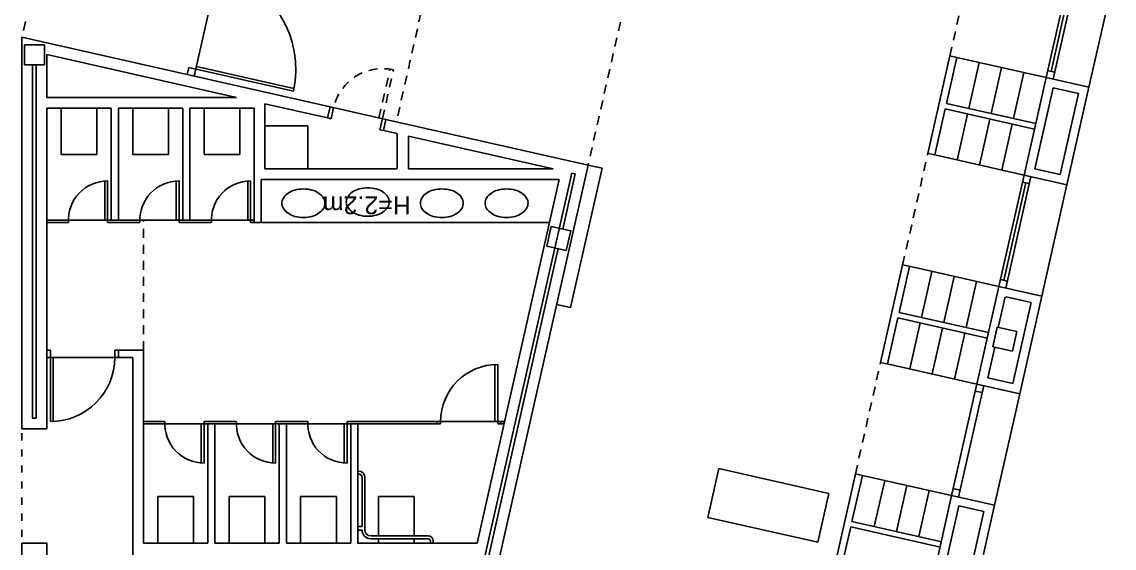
# Model space of a CAD drawing. Extents: x 60 to 232, y 77 to 220.
# Drawn here: x 204.55 to 219.84, y 88.29 to 95.66 of the extents above; entities that cross this region are included whole.
import ezdxf

# ---------------------------------------------------------------- set-up
doc = ezdxf.new("R2010")
doc.units = 0
doc.header["$MEASUREMENT"] = 0
doc.linetypes.add('PUNTOS2', pattern=[0.125, 0, -0.125])
doc.linetypes.add('RAYITAS2', pattern=[0.1875, 0.125, -0.0625])
for name, color, linetype in [('ALB', 7, 'CONTINUOUS'), ('ALBA', 7, 'CONTINUOUS'), ('CARP', 2, 'CONTINUOUS'), ('MOBI', 6, 'CONTINUOUS'), ('MUEBLES', 6, 'CONTINUOUS'), ('OPAC', 6, 'CONTINUOUS'), ('PILARES', 1, 'CONTINUOUS'), ('PROY', 2, 'CONTINUOUS'), ('PROY2', 2, 'RAYITAS2'), ('PUNTOS', 7, 'PUNTOS2')]:
    doc.layers.add(name, color=color, linetype=linetype)
doc.styles.add('CALI', font='HELVL.SHX', dxfattribs={"height": 0.25})

# ---------------------------------------------------------------- blocks, each defined once
blk = doc.blocks.new('LAB')
at = {"layer": 'MOBI'}
blk.add_lwpolyline([(0.008, 0.171, 0.067379), (-0.112, 0.155, 0.079748), (-0.205, 0.112, 0.107122), (-0.272, 0.043, 0.140032), (-0.293, -0.029, 0.140032), (-0.272, -0.101, 0.107122), (-0.205, -0.171, 0.079748), (-0.112, -0.213, 0.067379), (0.008, -0.229, 0.067379), (0.127, -0.213, 0.079748), (0.22, -0.171, 0.107122), (0.288, -0.101, 0.140032), (0.308, -0.029, 0.140032), (0.288, 0.043, 0.107122), (0.22, 0.112, 0.079748), (0.127, 0.155, 0.067379)], format="xyb", close=True, dxfattribs=at)

msp = doc.modelspace()

# ---------------------------------------------------------------- linework, layer by layer
at = {"layer": 'ALB'}
for p, q in [((205.804, 92.882), (205.804, 94.452)), ((205.904, 92.882), (205.904, 94.452)), ((206.804, 92.882), (206.804, 94.452)), ((206.904, 92.882), (206.904, 94.452)), ((205.904, 92.882), (205.804, 92.882)), ((206.904, 92.882), (206.804, 92.882)), ((207.254, 90.032), (207.154, 90.032)), ((207.154, 90.032), (207.154, 88.362)), ((207.254, 90.032), (207.254, 88.362)), ((208.254, 90.032), (208.154, 90.032)), ((208.154, 90.032), (208.154, 88.362)), ((208.254, 90.032), (208.254, 88.362)), ((209.254, 90.032), (209.154, 90.032)), ((209.154, 90.032), (209.154, 88.362)), ((209.254, 90.032), (209.254, 88.362))]:
    msp.add_line(p, q, dxfattribs=at)
at = {"layer": 'ALBA'}
for p, q in [((208.867, 94.47), (204.554, 95.445)), ((204.554, 89.962), (204.554, 95.445)), ((204.704, 90.112), (204.704, 95.058)), ((204.754, 90.112), (204.754, 95.058)), ((204.904, 94.602), (204.904, 95.201)), ((207.557, 94.602), (204.904, 95.201)), ((218.883, 94.879), (218.575, 93.514)), ((218.883, 94.879), (219.483, 94.744)), ((207.557, 94.602), (204.904, 94.602)), ((218.984, 94.734), (218.728, 93.602)), ((218.984, 94.734), (219.335, 94.654)), ((219.335, 94.654), (219.079, 93.523)), ((219.483, 94.744), (219.175, 93.378)), ((204.904, 92.882), (204.904, 94.452)), ((204.904, 94.452), (205.804, 94.452)), ((204.904, 89.962), (204.904, 94.452)), ((205.904, 94.452), (206.804, 94.452)), ((206.904, 94.452), (207.804, 94.452)), ((207.804, 94.452), (207.804, 92.852)), ((208.832, 94.314), (207.954, 94.513)), ((207.954, 94.513), (207.954, 93.602)), ((208.832, 94.314), (208.867, 94.47)), ((209.612, 94.138), (209.647, 94.294)), ((212.476, 93.655), (209.647, 94.294)), ((209.804, 94.095), (209.612, 94.138)), ((209.804, 94.095), (209.804, 93.602)), ((209.964, 94.059), (209.964, 93.602)), ((211.985, 93.602), (209.964, 94.059)), ((217.229, 93.818), (217.326, 93.796)), ((209.804, 93.602), (207.954, 93.602)), ((211.985, 93.602), (209.964, 93.602)), ((212.246, 93.543), (210.996, 88.008)), ((212.476, 93.655), (211.067, 87.418)), ((212.294, 93.532), (212.12, 92.757)), ((212.294, 93.532), (212.246, 93.543)), ((218.728, 93.602), (219.079, 93.523)), ((207.904, 93.452), (207.904, 92.852)), ((212.071, 93.452), (207.904, 93.452)), ((212.071, 93.452), (210.922, 88.362)), ((218.575, 93.514), (219.175, 93.378)), ((207.804, 92.852), (207.904, 92.852)), ((212.058, 92.484), (210.888, 87.305)), ((218.222, 91.953), (217.914, 90.588)), ((218.222, 91.953), (218.822, 91.818)), ((218.309, 91.811), (218.212, 91.381)), ((218.323, 91.808), (218.674, 91.728)), ((218.674, 91.728), (218.418, 90.597)), ((218.822, 91.818), (218.514, 90.452)), ((218.164, 91.105), (218.067, 90.676)), ((205.904, 90.962), (205.904, 91.062)), ((206.254, 91.062), (205.904, 91.062)), ((206.104, 90.962), (205.904, 90.962)), ((206.104, 87.362), (206.104, 90.962)), ((206.254, 88.362), (206.254, 91.062)), ((218.067, 90.676), (218.418, 90.597)), ((217.914, 90.588), (218.514, 90.452)), ((204.704, 90.112), (204.754, 90.112)), ((204.554, 89.962), (204.904, 89.962)), ((217.561, 89.027), (217.253, 87.661)), ((217.561, 89.027), (218.161, 88.891)), ((217.662, 88.881), (217.406, 87.75)), ((217.662, 88.881), (218.013, 88.802)), ((218.013, 88.802), (217.757, 87.67)), ((218.161, 88.891), (217.853, 87.526)), ((204.554, 88.362), (204.904, 88.362)), ((204.554, 82.537), (204.554, 88.362)), ((204.904, 83.102), (204.904, 88.362)), ((206.254, 88.362), (207.154, 88.362)), ((207.254, 88.362), (208.154, 88.362)), ((208.254, 88.362), (209.154, 88.362)), ((209.254, 88.362), (210.922, 88.362))]:
    msp.add_line(p, q, dxfattribs=at)
at = {"layer": 'CARP'}
for p, q in [((207.626, 97.826), (206.965, 94.9)), ((219.236, 96.44), (218.883, 94.879)), ((218.954, 94.966), (219.262, 96.332)), ((219.333, 96.418), (218.981, 94.857)), ((206.867, 94.922), (206.889, 95.019)), ((206.889, 95.019), (208.353, 94.689)), ((206.996, 95.036), (208.361, 94.728)), ((218.905, 94.977), (219.003, 94.955)), ((209.647, 94.294), (208.867, 94.47)), ((208.832, 94.314), (208.88, 94.303)), ((209.563, 94.149), (209.612, 94.138)), ((205.714, 93.431), (205.714, 92.882)), ((205.754, 93.432), (205.754, 92.852)), ((206.714, 93.431), (206.714, 92.882)), ((206.754, 93.432), (206.754, 92.852)), ((207.714, 93.431), (207.714, 92.882)), ((207.754, 93.432), (207.754, 92.852)), ((218.575, 93.514), (218.222, 91.953)), ((218.293, 92.04), (218.602, 93.405)), ((218.672, 93.492), (218.32, 91.931)), ((218.553, 93.416), (218.65, 93.394)), ((204.904, 92.882), (205.804, 92.882)), ((204.904, 92.852), (205.204, 92.852)), ((205.754, 92.852), (206.204, 92.852)), ((205.904, 92.882), (206.804, 92.882)), ((206.754, 92.852), (207.204, 92.852)), ((206.904, 92.882), (207.804, 92.882)), ((207.754, 92.852), (207.804, 92.852)), ((218.244, 92.051), (218.342, 92.029)), ((204.954, 91.062), (204.904, 91.062)), ((205.904, 90.962), (204.904, 90.962)), ((204.954, 90.062), (204.954, 91.062)), ((204.994, 90.063), (204.994, 90.962)), ((205.854, 90.962), (205.854, 91.062)), ((205.854, 91.062), (205.904, 91.062)), ((211.171, 90.062), (211.171, 90.861)), ((211.211, 90.032), (211.211, 90.862)), ((217.892, 90.49), (217.583, 89.124)), ((218.011, 90.566), (217.659, 89.005)), ((217.914, 90.588), (217.892, 90.49)), ((217.892, 90.49), (217.989, 90.468)), ((206.254, 90.062), (206.554, 90.062)), ((206.254, 90.032), (207.154, 90.032)), ((207.064, 89.484), (207.064, 90.032)), ((207.104, 89.482), (207.104, 90.062)), ((207.104, 90.062), (207.554, 90.062)), ((207.254, 90.032), (208.154, 90.032)), ((208.064, 89.484), (208.064, 90.032)), ((208.104, 89.482), (208.104, 90.062)), ((208.104, 90.062), (208.554, 90.062)), ((208.254, 90.032), (209.154, 90.032)), ((209.064, 89.484), (209.064, 90.032)), ((209.104, 89.482), (209.104, 90.062)), ((209.104, 90.062), (210.361, 90.062)), ((209.254, 90.032), (210.361, 90.032)), ((210.361, 90.062), (210.361, 90.032)), ((210.361, 90.062), (211.261, 90.062)), ((210.411, 90.032), (210.361, 90.032)), ((210.411, 90.032), (210.411, 90.062)), ((211.211, 90.032), (211.261, 90.032)), ((211.261, 90.062), (211.306, 90.062)), ((211.261, 90.062), (211.261, 90.032)), ((211.261, 90.032), (211.299, 90.032)), ((217.583, 89.124), (217.561, 89.027)), ((217.583, 89.124), (217.681, 89.102))]:
    msp.add_line(p, q, dxfattribs=at)
for centre, radius, start, end in [((206.987, 94.997), 1.4, 347.2726, 77.2726), ((205.754, 92.882), 0.55, 90, 183.1268), ((206.754, 92.882), 0.55, 90, 183.1268), ((207.754, 92.882), 0.55, 90, 183.1268), ((204.954, 90.962), 0.9, 270, 360), ((211.211, 90.062), 0.8, 90, 180), ((207.104, 90.032), 0.55, 176.8732, 270), ((208.104, 90.032), 0.55, 176.8732, 270), ((209.104, 90.032), 0.55, 176.8732, 270)]:
    msp.add_arc(centre, radius, start, end, dxfattribs=at)
at = {"layer": 'CARP', "linetype": 'RAYITAS2'}
msp.add_arc((209.599, 94.305), 0.7, 77.2726, 167.2726, dxfattribs=at)
at = {"layer": 'MOBI'}
for p, q in [((205.104, 94.452), (205.104, 93.802)), ((205.604, 94.452), (205.604, 93.802)), ((206.104, 94.452), (206.104, 93.802)), ((206.604, 94.452), (206.604, 93.802)), ((207.104, 94.452), (207.104, 93.802)), ((207.604, 94.452), (207.604, 93.802)), ((208.554, 94.202), (207.954, 94.202)), ((208.554, 94.202), (208.554, 93.602)), ((205.104, 93.802), (205.604, 93.802)), ((206.104, 93.802), (206.604, 93.802)), ((207.104, 93.802), (207.604, 93.802)), ((206.454, 88.362), (206.454, 89.012)), ((206.454, 89.012), (206.954, 89.012)), ((206.954, 88.362), (206.954, 89.012)), ((207.454, 88.362), (207.454, 89.012)), ((207.454, 89.012), (207.954, 89.012)), ((207.954, 88.362), (207.954, 89.012)), ((208.454, 89.012), (208.954, 89.012)), ((208.454, 88.362), (208.454, 89.012)), ((208.954, 88.362), (208.954, 89.012)), ((209.542, 88.462), (209.542, 89.012)), ((210.042, 89.012), (209.542, 89.012)), ((210.042, 88.462), (210.042, 89.012)), ((209.542, 88.362), (209.542, 88.422)), ((210.042, 88.362), (210.042, 88.422))]:
    msp.add_line(p, q, dxfattribs=at)
at = {"layer": 'MUEBLES'}
for p, q in [((217.635, 95.161), (218.883, 94.879)), ((217.947, 95.091), (217.801, 94.447)), ((218.259, 95.02), (218.114, 94.377)), ((218.571, 94.95), (218.426, 94.306)), ((217.784, 94.369), (217.638, 93.725)), ((218.096, 94.299), (217.951, 93.655)), ((218.408, 94.228), (218.263, 93.584)), ((217.326, 93.796), (218.575, 93.514)), ((212.671, 93.611), (212.231, 91.66)), ((212.476, 93.655), (212.671, 93.611)), ((217.052, 92.218), (218.222, 91.953)), ((217.286, 92.165), (217.14, 91.521)), ((217.598, 92.094), (217.453, 91.45)), ((217.91, 92.024), (217.765, 91.38)), ((212.035, 91.704), (212.231, 91.66)), ((217.123, 91.443), (216.977, 90.799)), ((217.435, 91.372), (217.29, 90.729)), ((217.747, 91.302), (217.602, 90.658)), ((216.743, 90.852), (217.914, 90.588)), ((216.313, 89.309), (217.561, 89.027)), ((216.625, 89.238), (216.48, 88.595)), ((216.937, 89.168), (216.792, 88.524)), ((217.249, 89.097), (217.104, 88.454))]:
    msp.add_line(p, q, dxfattribs=at)
at = {"layer": 'OPAC'}
for p, q in [((214.15, 88.721), (214.304, 89.404)), ((214.304, 89.404), (215.846, 89.056)), ((215.691, 88.373), (215.846, 89.056)), ((214.15, 88.721), (215.691, 88.373))]:
    msp.add_line(p, q, dxfattribs=at)
at = {"layer": 'PILARES'}
for p, q in [((204.869, 95.338), (204.589, 95.338)), ((204.589, 95.338), (204.589, 95.058)), ((204.869, 95.338), (204.869, 95.058)), ((204.869, 95.058), (204.589, 95.058)), ((211.959, 92.794), (211.897, 92.521)), ((212.232, 92.732), (211.959, 92.794)), ((212.232, 92.732), (212.17, 92.459)), ((212.17, 92.459), (211.897, 92.521)), ((218.201, 91.384), (218.14, 91.111)), ((218.474, 91.322), (218.201, 91.384)), ((218.474, 91.322), (218.413, 91.049)), ((218.413, 91.049), (218.14, 91.111))]:
    msp.add_line(p, q, dxfattribs=at)
at = {"layer": 'PROY'}
for p, q in [((219.836, 96.305), (219.483, 94.744)), ((217.537, 95.184), (217.229, 93.818)), ((217.635, 95.161), (217.489, 94.518)), ((217.537, 95.184), (217.635, 95.161)), ((208.88, 94.303), (208.916, 94.459)), ((217.489, 94.518), (218.738, 94.236)), ((209.563, 94.149), (209.599, 94.305)), ((217.472, 94.44), (217.326, 93.796)), ((217.472, 94.44), (218.72, 94.158)), ((219.175, 93.378), (218.822, 91.818)), ((207.904, 92.852), (211.936, 92.852)), ((216.876, 92.257), (216.568, 90.892)), ((216.974, 92.235), (216.828, 91.591)), ((216.876, 92.257), (217.052, 92.218)), ((216.828, 91.591), (218.077, 91.309)), ((216.811, 91.513), (216.665, 90.87)), ((216.811, 91.513), (218.059, 91.231)), ((216.568, 90.892), (216.743, 90.852)), ((218.514, 90.452), (218.161, 88.891)), ((209.254, 89.369), (209.264, 89.369)), ((209.254, 89.329), (209.264, 89.329)), ((209.314, 88.592), (209.314, 89.279)), ((209.354, 88.542), (209.354, 89.279)), ((216.215, 89.331), (215.907, 87.965)), ((216.313, 89.309), (216.167, 88.665)), ((216.215, 89.331), (216.313, 89.309)), ((216.167, 88.665), (217.401, 88.386)), ((209.314, 88.592), (209.254, 88.592)), ((209.314, 88.542), (209.254, 88.542)), ((216.15, 88.587), (216.004, 87.943)), ((216.15, 88.587), (217.384, 88.308)), ((210.239, 88.462), (209.434, 88.462)), ((210.239, 88.422), (209.434, 88.422)), ((210.269, 88.362), (210.269, 88.392)), ((210.309, 88.362), (210.309, 88.392))]:
    msp.add_line(p, q, dxfattribs=at)
at = {"layer": 'PROY', "linetype": 'RAYITAS2'}
for p, q in [((209.55, 94.316), (209.704, 94.997)), ((209.599, 94.305), (209.753, 94.988))]:
    msp.add_line(p, q, dxfattribs=at)
at = {"layer": 'PROY'}
for centre, radius, start, end in [((209.264, 89.279), 0.09, 360, 90), ((209.264, 89.279), 0.05, 0, 90), ((209.434, 88.542), 0.12, 180, 270), ((209.434, 88.542), 0.08, 180, 270), ((210.239, 88.392), 0.07, 360, 90), ((210.239, 88.392), 0.03, 360, 90)]:
    msp.add_arc(centre, radius, start, end, dxfattribs=at)
at = {"layer": 'PROY2'}
for p, q in [((206.239, 102.905), (204.554, 95.445)), ((217.537, 95.184), (217.89, 96.744)), ((210.236, 96.222), (209.794, 94.261)), ((212.928, 95.655), (212.476, 93.655)), ((216.876, 92.257), (217.229, 93.818)), ((206.254, 91.062), (206.254, 92.882)), ((216.215, 89.331), (216.568, 90.892))]:
    msp.add_line(p, q, dxfattribs=at)
at = {"layer": 'PUNTOS'}
msp.add_line((204.554, 88.449), (204.554, 89.962), dxfattribs=at)

# ---------------------------------------------------------------- block references
at = {"layer": 'MOBI', "rotation": 179.9999999999214}
msp.add_blockref('LAB', (208.5, 93.091), dxfattribs=at)
at = {"layer": 'MOBI', "xscale": -1, "rotation": 180.0000000000785}
for p in [(209.385, 93.108), (210.422, 93.091), (211.328, 93.091)]:
    msp.add_blockref('LAB', p, dxfattribs=at)

# ---------------------------------------------------------------- texts
at = {"layer": 'PROY2', "style": 'CALI'}
msp.add_text('H=2.2m', height=0.25, rotation=180, dxfattribs=at).set_placement((209.996, 93.216))

doc.saveas('drawing.dxf')
